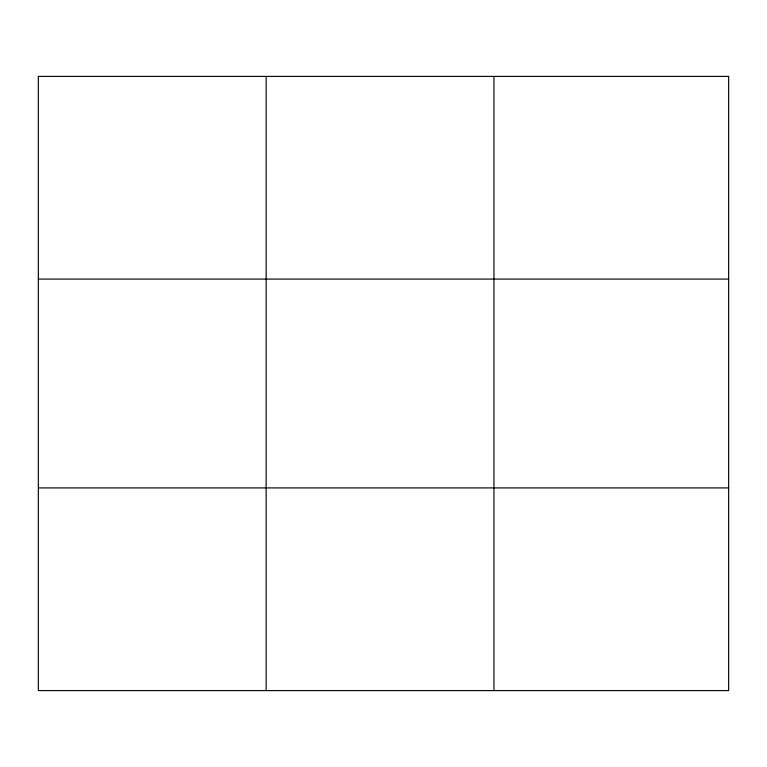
<?xml version="1.0" encoding="UTF-8"?>
<svg xmlns="http://www.w3.org/2000/svg" width="767" height="767" viewBox="0 0 767 767"><rect width="100%" height="100%" fill="white"/><g stroke="black" fill="none" stroke-linecap="round" stroke-linejoin="round"><path stroke-width="1.15" d="M266.149 76.403L266.149 690.597M493.948 76.403L493.948 690.597M38.35 279.083L728.65 279.083M38.35 487.917L728.65 487.917M728.65 76.403L728.65 690.597L38.35 690.597L38.35 76.403L728.65 76.403"/></g></svg>
